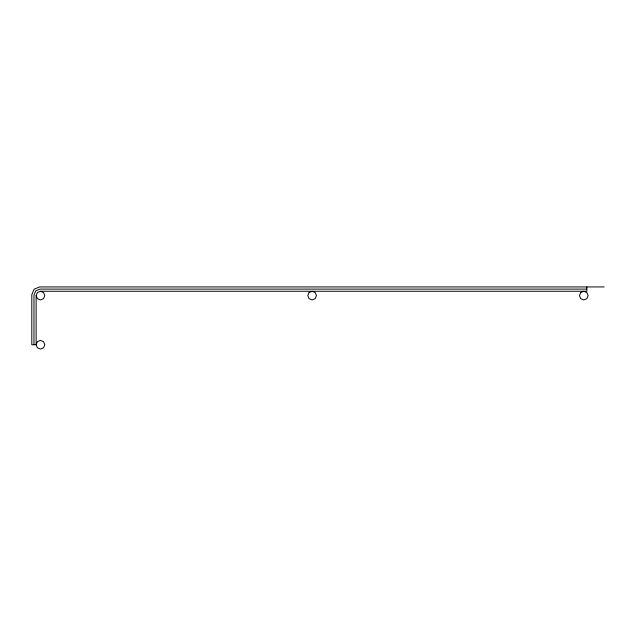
<?xml version="1.0" encoding="UTF-8"?>
<svg xmlns="http://www.w3.org/2000/svg" width="636" height="636" viewBox="0 0 636 636"><rect width="100%" height="100%" fill="white"/><g stroke="black" fill="none" stroke-linecap="round" stroke-linejoin="round"><path stroke-width="0.95" d="M604.2 286.931L39.607 286.931L34.09 289.221L31.8 294.738L31.8 344.736L36.133 344.736L37.405 341.667L40.473 340.395L43.534 341.667L44.806 344.736L43.534 347.797L40.473 349.069L37.405 347.797L36.133 344.736L36.133 295.605L37.405 292.536L40.473 291.264L586.861 291.264L586.861 286.931M586.861 289.102L40.036 289.102L35.743 290.875L33.97 295.168L33.97 344.736M40.473 291.264L43.534 292.536L44.806 295.605L43.534 298.666L40.473 299.938L37.405 298.666L36.133 295.605M309.064 292.536L307.8 295.605L309.064 298.666L312.133 299.938L315.202 298.666L316.466 295.605L315.202 292.536L312.133 291.264L309.064 292.536M580.732 292.536L579.46 295.605L580.732 298.666L583.792 299.938L586.861 298.666L588.133 295.605L586.861 292.536L583.792 291.264L580.732 292.536"/></g></svg>
